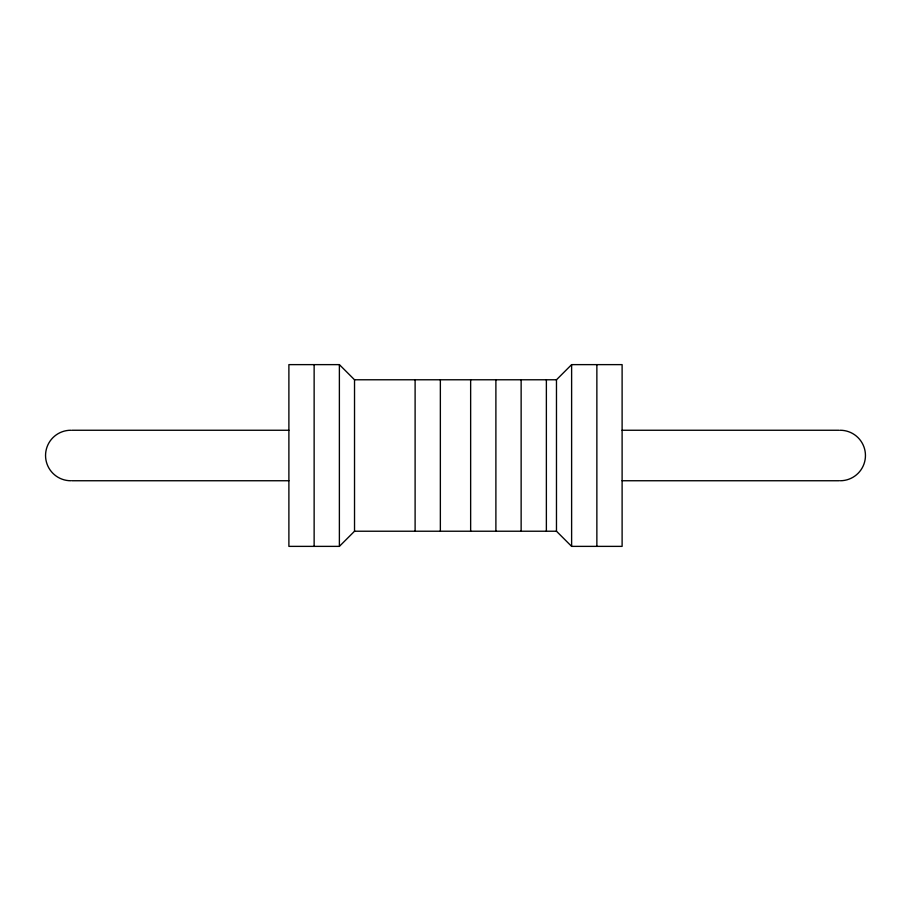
<?xml version="1.0" encoding="UTF-8"?>
<svg xmlns="http://www.w3.org/2000/svg" width="911" height="911" viewBox="0 0 911 911"><rect width="100%" height="100%" fill="white"/><g stroke="black" fill="none" stroke-linecap="round" stroke-linejoin="round"><path stroke-width="1.37" d="M339.382 546.372L354.527 531.227L556.473 531.227L571.618 546.372L622.111 546.372L622.111 364.628L571.618 364.628L556.473 379.773L354.527 379.773L339.382 364.628L288.889 364.628L288.889 546.372L339.382 546.372L339.382 364.628M71.821 430.254L288.889 430.254M622.111 430.254L839.042 430.254M71.821 480.746L288.889 480.746M622.111 480.746L839.304 480.746M596.864 364.628L596.864 546.372M571.618 364.628L571.618 546.372M556.473 379.773L556.473 531.227M546.372 379.773L546.372 531.227M521.138 379.773L521.138 531.227M495.891 379.773L495.891 531.227M470.645 379.773L470.645 531.227M440.355 379.773L440.355 531.227M415.109 379.773L415.109 531.227M354.527 379.773L354.527 531.227M314.136 364.628L314.136 546.372M840.067 430.254A25.246 25.246 0 0 1 865.45 455.363A25.246 25.246 0 0 1 840.341 480.746M70.796 480.746A25.246 25.246 0 0 1 45.55 455.5A25.246 25.246 0 0 1 70.796 430.254"/></g></svg>
